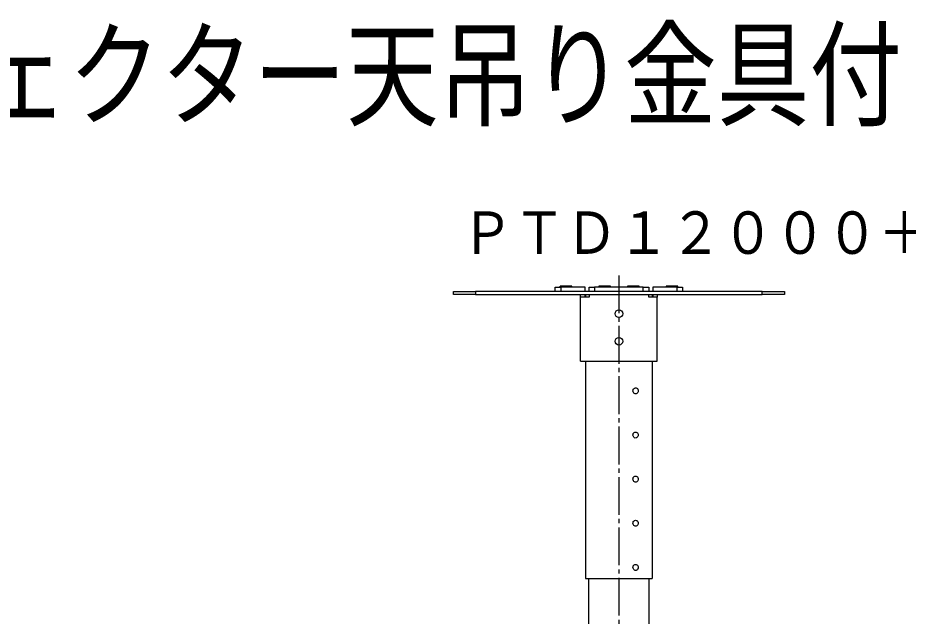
# Model space of a CAD drawing. Units: millimetres, scale not verified. Extents: x -63 to 63, y -57 to 57.
# Drawn here: x 0 to 40.36, y 30.28 to 57.41 of the extents above; entities that cross this region are included whole.
import ezdxf
from ezdxf.enums import TextEntityAlignment as Align

# ---------------------------------------------------------------- set-up
doc = ezdxf.new("R2010")
doc.units = ezdxf.units.MM
doc.header["$LTSCALE"] = 0.190236
doc.linetypes.add('CHAIN2', pattern=[12, 9, -1, 1, -1])
for name, color, linetype in [('0-0_MOJI1', 2, 'Continuous'), ('0-1_TOUROKU', 1, 'Continuous'), ('0-3_GAIKEI', 1, 'Continuous'), ('0-4_KIJUN', 7, 'CHAIN2')]:
    doc.layers.add(name, color=color, linetype=linetype)
doc.styles.add('ＭＳ ゴシック', font='')
doc.styles.get('ＭＳ ゴシック').set_extended_font_data('MS Gothic')

msp = doc.modelspace()

# ---------------------------------------------------------------- linework, layer by layer
at = {"layer": '0-3_GAIKEI'}
for p, q in [((24.5836, 45.1961), (24.5836, 45.2461)), ((25.1136, 45.2461), (24.5836, 45.2461)), ((25.1136, 45.1961), (25.1136, 45.2461)), ((26.3336, 45.2461), (26.3336, 45.1961)), ((26.8636, 45.1961), (26.8636, 45.2461)), ((27.6336, 45.2461), (27.6336, 45.1961)), ((28.1636, 45.1961), (28.1636, 45.2461)), ((29.3836, 45.2461), (29.3836, 45.1961)), ((29.9136, 45.2461), (29.3836, 45.2461)), ((29.9136, 45.1961), (29.9136, 45.2461)), ((20.7486, 44.9961), (20.7486, 44.8711)), ((24.3611, 45.1961), (24.6111, 45.1961)), ((24.3611, 44.9961), (24.3611, 45.1961)), ((24.6111, 45.1961), (24.6111, 44.9961)), ((25.7111, 45.1961), (24.6111, 45.1961)), ((25.5111, 44.7461), (25.5111, 44.8711)), ((25.7111, 44.9961), (25.7111, 45.1961)), ((25.7111, 44.7461), (25.7111, 44.8711)), ((25.7361, 44.8711), (25.7361, 44.7461)), ((25.8986, 44.9961), (25.8986, 45.1961)), ((25.8986, 45.1961), (26.1486, 45.1961)), ((25.8986, 44.8711), (25.8986, 44.7461)), ((26.1486, 45.1961), (26.1486, 44.9961)), ((28.3486, 45.1961), (26.1486, 45.1961)), ((28.3486, 44.9961), (28.3486, 45.1961)), ((28.3486, 45.1961), (28.5986, 45.1961)), ((28.5986, 45.1961), (28.5986, 44.9961)), ((28.5986, 44.7461), (28.5986, 44.8711)), ((28.7611, 44.8711), (28.7611, 44.7461)), ((29.8861, 45.1961), (28.7861, 45.1961)), ((28.7861, 45.1961), (28.7861, 44.9961)), ((28.7861, 44.8711), (28.7861, 44.7461)), ((28.9861, 44.8711), (28.9861, 44.7461)), ((29.8861, 44.9961), (29.8861, 45.1961)), ((29.8861, 45.1961), (30.1361, 45.1961)), ((30.1361, 45.1961), (30.1361, 44.9961)), ((33.7486, 44.8711), (33.7486, 44.9961)), ((25.8986, 44.7461), (25.5111, 44.7461)), ((28.9861, 44.7461), (28.5986, 44.7461))]:
    msp.add_line(p, q, dxfattribs=at)
at = {"layer": '0-3_GAIKEI', "color": 7}
for p, q in [((19.7486, 44.9961), (20.7486, 44.9961)), ((33.7486, 44.9961), (20.7486, 44.9961)), ((20.7486, 44.8711), (33.7486, 44.8711)), ((33.7486, 44.9961), (34.7486, 44.9961)), ((34.7486, 44.8711), (33.7486, 44.8711)), ((34.7486, 44.9961), (34.7486, 44.8711)), ((25.5111, 41.8461), (25.5111, 44.7461)), ((28.9861, 41.8461), (28.9861, 44.7461)), ((25.5111, 41.8461), (28.9861, 41.8461)), ((25.7361, 41.8461), (25.7361, 31.9961)), ((28.7611, 41.8461), (28.7611, 31.9961)), ((25.7361, 31.9961), (28.7611, 31.9961)), ((25.8642, 31.9961), (25.8642, 25.2211)), ((28.6142, 25.2211), (28.6142, 31.9961))]:
    msp.add_line(p, q, dxfattribs=at)
at = {"layer": '0-3_GAIKEI'}
for points in [[(26.3336, 45.2461), (26.3336, 45.2461), (26.3336, 45.2461)], [(26.8636, 45.2461), (26.5986, 45.2461), (26.3336, 45.2461)], [(28.1636, 45.2461), (27.8986, 45.2461), (27.6336, 45.2461)]]:
    msp.add_lwpolyline(points, dxfattribs=at)
at = {"layer": '0-3_GAIKEI', "color": 7}
msp.add_lwpolyline([(20.7486, 44.8711), (19.7486, 44.8711), (19.7486, 44.9961)], dxfattribs=at)
at = {"layer": '0-3_GAIKEI'}
for points in [[(27.8826, 40.4961), (27.8873, 40.5351), (27.9003, 40.5679), (27.9199, 40.5942), (27.9446, 40.6136), (27.9725, 40.6259), (28.0021, 40.6307), (28.0317, 40.6277), (28.0597, 40.6166), (28.0843, 40.597), (28.104, 40.5688), (28.117, 40.5314), (28.1207, 40.4925), (28.1153, 40.4551), (28.1019, 40.4213), (28.0815, 40.393), (28.0552, 40.372), (28.0238, 40.3604), (27.9873, 40.36), (27.9538, 40.3718), (27.9251, 40.3934), (27.9025, 40.4228), (27.8879, 40.4577)], [(27.8826, 38.4961), (27.8873, 38.5351), (27.9003, 38.5679), (27.9199, 38.5942), (27.9446, 38.6136), (27.9725, 38.6259), (28.0021, 38.6307), (28.0317, 38.6277), (28.0597, 38.6166), (28.0843, 38.597), (28.104, 38.5688), (28.117, 38.5314), (28.1207, 38.4925), (28.1153, 38.4551), (28.1019, 38.4213), (28.0815, 38.393), (28.0552, 38.372), (28.0238, 38.3604), (27.9873, 38.36), (27.9538, 38.3718), (27.9251, 38.3934), (27.9025, 38.4228), (27.8879, 38.4577)], [(27.8826, 36.4961), (27.8873, 36.5351), (27.9003, 36.5679), (27.9199, 36.5942), (27.9446, 36.6136), (27.9725, 36.6259), (28.0021, 36.6307), (28.0317, 36.6277), (28.0597, 36.6166), (28.0843, 36.597), (28.104, 36.5688), (28.117, 36.5314), (28.1207, 36.4925), (28.1153, 36.4551), (28.1019, 36.4213), (28.0815, 36.393), (28.0552, 36.372), (28.0238, 36.3604), (27.9873, 36.36), (27.9538, 36.3718), (27.9251, 36.3934), (27.9025, 36.4228), (27.8879, 36.4577)], [(27.8826, 34.4961), (27.8873, 34.5351), (27.9003, 34.5679), (27.9199, 34.5942), (27.9446, 34.6136), (27.9725, 34.6258), (28.0021, 34.6306), (28.0317, 34.6277), (28.0597, 34.6166), (28.0843, 34.597), (28.104, 34.5688), (28.117, 34.5314), (28.1207, 34.4925), (28.1153, 34.4551), (28.1019, 34.4213), (28.0815, 34.393), (28.0552, 34.372), (28.0238, 34.3604), (27.9873, 34.36), (27.9538, 34.3718), (27.9251, 34.3934), (27.9025, 34.4228), (27.8879, 34.4577)], [(27.8826, 32.4961), (27.8873, 32.5351), (27.9003, 32.5679), (27.9199, 32.5941), (27.9446, 32.6136), (27.9725, 32.6258), (28.0021, 32.6306), (28.0317, 32.6277), (28.0597, 32.6165), (28.0843, 32.597), (28.104, 32.5687), (28.117, 32.5314), (28.1207, 32.4925), (28.1153, 32.4551), (28.1019, 32.4213), (28.0815, 32.393), (28.0552, 32.372), (28.0238, 32.3604), (27.9873, 32.36), (27.9538, 32.3717), (27.9251, 32.3934), (27.9025, 32.4227), (27.8879, 32.4577)]]:
    msp.add_lwpolyline(points, close=True, dxfattribs=at)
for centre in [(27.2486, 43.9961), (27.2486, 42.7461)]:
    msp.add_circle(centre, 0.175, dxfattribs=at)
at = {"layer": '0-4_KIJUN'}
msp.add_line((27.2392, 45.7235), (27.2392, 3.1589), dxfattribs=at)

# ---------------------------------------------------------------- texts
at = {"layer": '0-0_MOJI1', "style": 'ＭＳ ゴシック', "width": 0.8}
msp.add_text('ＤＬＰ方式プロジェクター天吊り金具付（高天井）', height=3.848, dxfattribs=at).set_placement((-35.5001, 51.7599), align=Align.BOTTOM_LEFT)
at = {"layer": '0-1_TOUROKU', "style": 'ＭＳ ゴシック', "width": 0.9}
msp.add_text('ＰＴＤ１２０００＋ＥＴＰＫＤ１００Ｈ', height=1.925, dxfattribs=at).set_placement((20.1, 46.13), align=Align.BOTTOM_LEFT)

doc.saveas('drawing.dxf')
